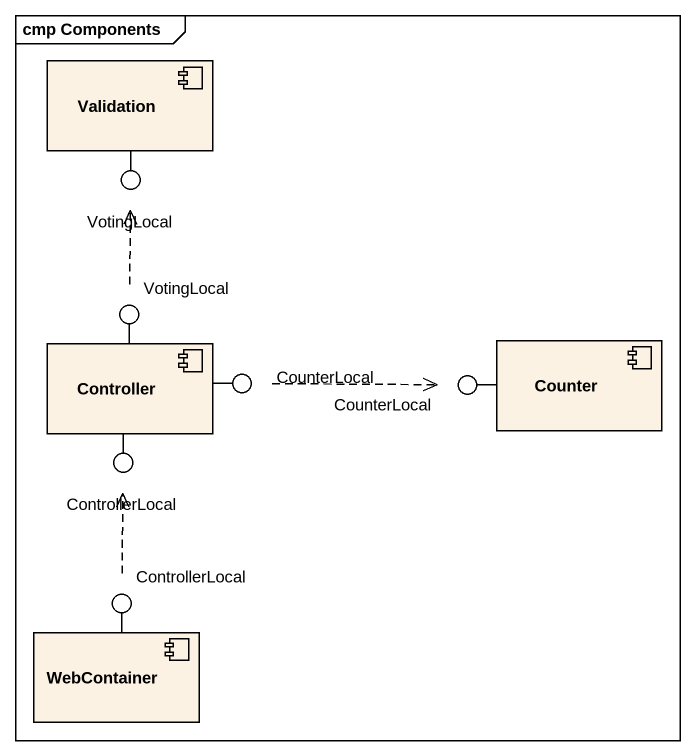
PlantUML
@startuml
mainframe cmp Components
component Validation
() VotingLocal
() "VotingLocal" as VotingLocal_2
component Controller
() CounterLocal
() "CounterLocal" as CounterLocal_2
component Counter
() ControllerLocal
() "ControllerLocal" as ControllerLocal_2
component WebContainer
Validation -- VotingLocal
Controller -up- VotingLocal_2
Controller -right- CounterLocal
Counter -left- CounterLocal_2
Controller -- ControllerLocal
WebContainer -up- ControllerLocal_2
VotingLocal_2 .up.> VotingLocal
CounterLocal .right.> CounterLocal_2
ControllerLocal_2 .up.> ControllerLocal
@enduml
